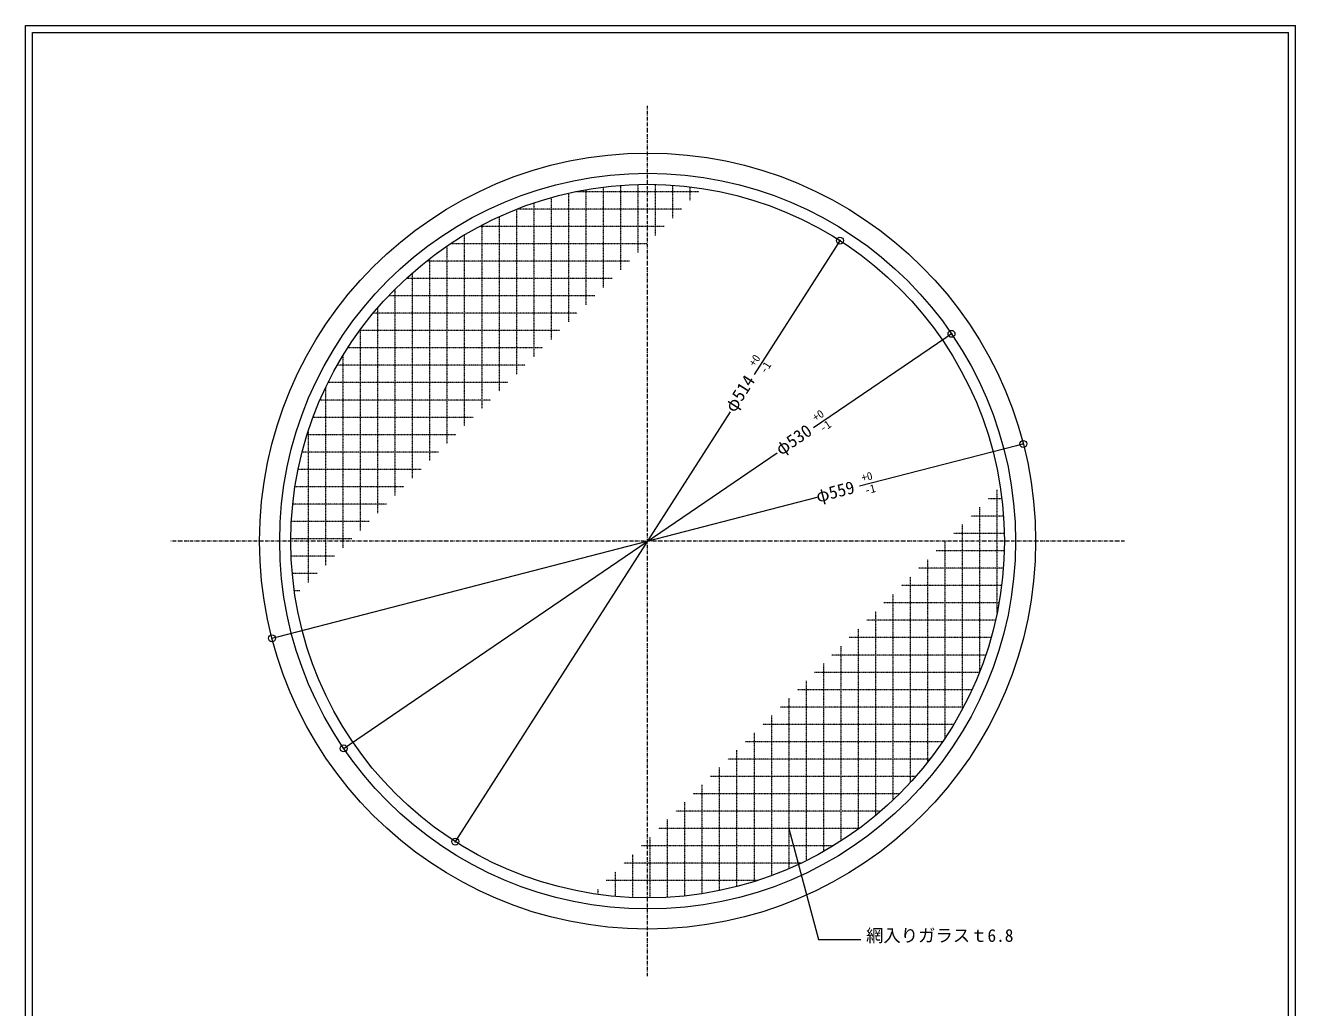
# Model space of a CAD drawing. Units: millimetres on the paper. Extents: x -1529 to 2837, y -708 to 4619.
# Drawn here: x -458 to 457, y 0 to 707 of the extents above; entities that cross this region are included whole.
import ezdxf
from ezdxf.enums import TextEntityAlignment as Align

# ---------------------------------------------------------------- set-up
doc = ezdxf.new("R2010")
doc.units = ezdxf.units.MM
doc.header["$PDMODE"] = 32
doc.header["$PDSIZE"] = 0.5
doc.linetypes.add('USER1', pattern=[4.16656, 2.5, -0.83312, 0.27772, -0.55572])
doc.linetypes.add('USER2', pattern=[0.393701, 0.15748, -0.23622])
doc.layers.add('0-0_0', color=5, linetype='USER2', lineweight=18)
doc.layers.add('0-D_13', color=7, linetype='Continuous', lineweight=18)
doc.layers.add('0-1_DEFPOINTS', color=7, linetype='Continuous')
doc.layers.add('0-F___', color=4, linetype='Continuous')
doc.styles.add('ＭＳ ゴシック', font='')
doc.styles.get('ＭＳ ゴシック').set_extended_font_data('MS Gothic')

# ---------------------------------------------------------------- blocks, each defined once
blk = doc.blocks.new('_Origin')
at = {"layer": '0-0_0', "color": 7, "linetype": 'Continuous', "lineweight": 9}
blk.add_line((0, 0), (-1, 0), dxfattribs=at)
blk.add_circle((0, 0), 0.5, dxfattribs=at)
blk = doc.blocks.new('D3')
at = {"layer": '0-0_0', "color": 7, "linetype": 'Continuous', "lineweight": 9}
for p, q in [((40183.8, -5782.621), (40124.722, -5874.963)), ((39912.187, -6207.171), (40107.596, -5901.733))]:
    blk.add_line(p, q, dxfattribs=at)
at = {"layer": '0-1_DEFPOINTS'}
for p in [(40186.494, -5778.409), (39909.492, -6211.382)]:
    blk.add_point(p, dxfattribs=at)
at = {"layer": '0-0_0', "xscale": 5, "yscale": 5}
for p, rotation in [((40186.494, -5778.409), 57.39023), ((39909.492, -6211.382), 237.39023)]:
    blk.add_blockref('_Origin', p, dxfattribs=dict(at, rotation=rotation))
at = {"layer": '0-0_0', "color": 7, "style": 'ＭＳ ゴシック'}
blk.add_text('φ514', height=9.164, rotation=57.39, dxfattribs=at).set_placement((40112.943, -5904.383), align=Align.BOTTOM_LEFT)
blk = doc.blocks.new('D4')
at = {"layer": '0-0_0', "color": 7, "linetype": 'Continuous', "lineweight": 9}
for p, q in [((40262.789, -5848.393), (40167.594, -5913.321)), ((39833.198, -6141.398), (40141.393, -5931.192))]:
    blk.add_line(p, q, dxfattribs=at)
at = {"layer": '0-1_DEFPOINTS'}
for p in [(40266.919, -5845.576), (39829.067, -6144.216)]:
    blk.add_point(p, dxfattribs=at)
at = {"layer": '0-0_0', "xscale": 5, "yscale": 5}
for p, rotation in [((40266.919, -5845.576), 34.2962), ((39829.067, -6144.216), 214.2962)]:
    blk.add_blockref('_Origin', p, dxfattribs=dict(at, rotation=rotation))
at = {"layer": '0-0_0', "color": 7, "style": 'ＭＳ ゴシック'}
blk.add_text('φ530', height=9.164, rotation=34.296, dxfattribs=at).set_placement((40145.602, -5935.816), align=Align.BOTTOM_LEFT)
blk = doc.blocks.new('D5')
at = {"layer": '0-0_0', "color": 7, "linetype": 'Continuous', "lineweight": 9}
for p, q in [((40313.752, -5926.175), (40200.573, -5955.441)), ((39782.235, -6063.616), (40170.175, -5963.302))]:
    blk.add_line(p, q, dxfattribs=at)
at = {"layer": '0-1_DEFPOINTS'}
for p in [(40318.593, -5924.924), (39777.394, -6064.868)]:
    blk.add_point(p, dxfattribs=at)
at = {"layer": '0-0_0', "xscale": 5, "yscale": 5}
for p, rotation in [((40318.593, -5924.924), 14.49811), ((39777.394, -6064.868), 194.49811)]:
    blk.add_blockref('_Origin', p, dxfattribs=dict(at, rotation=rotation))
at = {"layer": '0-0_0', "color": 7, "style": 'ＭＳ ゴシック'}
blk.add_text('φ559', height=9.164, rotation=14.498, dxfattribs=at).set_placement((40171.284, -5969.857), align=Align.BOTTOM_LEFT)

msp = doc.modelspace()

# ---------------------------------------------------------------- linework, layer by layer
at = {"layer": '0-0_0', "color": 1, "linetype": 'USER1'}
for p, q in [((-9.637, 22.48), (-9.637, 649.341)), ((333.905, 335.91), (-353.18, 335.91))]:
    msp.add_line(p, q, dxfattribs=at)
at = {"layer": '0-0_0'}
for p, q in [((-66.682, 586.5), (-66.682, 493.648)), ((27.219, 587.549), (-61.86, 587.549)), ((-54.182, 589.021), (-54.182, 506.148)), ((-41.682, 590.905), (-41.682, 518.648)), ((-29.182, 592.166), (-29.182, 531.148)), ((-16.682, 592.814), (-16.682, 543.648)), ((-4.182, 592.852), (-4.182, 556.148)), ((8.318, 592.282), (8.318, 568.648)), ((20.818, 591.099), (20.818, 581.148)), ((-91.682, 579.463), (-91.682, 468.648)), ((-79.182, 583.322), (-79.182, 481.148)), ((-116.682, 569.557), (-116.682, 443.648)), ((-104.182, 574.888), (-104.182, 456.148)), ((14.719, 575.049), (-103.775, 575.049)), ((2.219, 562.549), (-130.816, 562.549)), ((-129.182, 563.415), (-129.182, 431.148)), ((-10.281, 550.049), (-151.743, 550.049)), ((-141.682, 556.395), (-141.682, 418.648)), ((-154.182, 548.41), (-154.182, 406.148)), ((-22.781, 537.549), (-168.983, 537.549)), ((-166.682, 539.346), (-166.682, 393.648)), ((-35.281, 525.049), (-183.637, 525.049)), ((-179.182, 529.052), (-179.182, 381.148)), ((-47.781, 512.549), (-196.314, 512.549)), ((-191.682, 517.319), (-191.682, 368.648)), ((-204.182, 503.844), (-204.182, 356.148)), ((-60.281, 500.049), (-207.394, 500.049)), ((-72.781, 487.549), (-217.134, 487.549)), ((-216.682, 488.166), (-216.682, 343.648)), ((-229.182, 469.512), (-229.182, 331.148)), ((-85.281, 475.049), (-225.715, 475.049)), ((-97.781, 462.549), (-233.271, 462.549)), ((-110.281, 450.049), (-239.901, 450.049)), ((-241.682, 446.385), (-241.682, 318.648)), ((-122.781, 437.549), (-245.686, 437.549)), ((-135.281, 425.049), (-250.684, 425.049)), ((-147.781, 412.549), (-254.945, 412.549)), ((-254.182, 414.95), (-254.182, 306.148)), ((-160.281, 400.049), (-258.506, 400.049)), ((-172.781, 387.549), (-261.396, 387.549)), ((-185.281, 375.049), (-263.64, 375.049)), ((245.552, 366.366), (235.601, 366.366)), ((242.001, 372.767), (242.001, 283.687)), ((-197.781, 362.549), (-265.253, 362.549)), ((229.501, 360.267), (229.501, 241.772)), ((-210.281, 350.049), (-266.248, 350.049)), ((217.001, 347.767), (217.001, 214.732)), ((246.734, 353.866), (223.101, 353.866)), ((247.305, 341.366), (210.601, 341.366)), ((-222.781, 337.549), (-266.632, 337.549)), ((204.501, 335.267), (204.501, 193.805)), ((-235.281, 325.049), (-266.408, 325.049)), ((192.001, 322.767), (192.001, 176.565)), ((247.266, 328.866), (198.101, 328.866)), ((-247.781, 312.549), (-265.573, 312.549)), ((246.618, 316.366), (185.601, 316.366)), ((245.357, 303.866), (173.101, 303.866)), ((179.501, 310.267), (179.501, 161.911)), ((-260.281, 300.049), (-264.123, 300.049)), ((167.001, 297.767), (167.001, 149.234)), ((154.501, 285.267), (154.501, 138.154)), ((243.473, 291.366), (160.601, 291.366)), ((240.952, 278.866), (148.101, 278.866)), ((237.774, 266.366), (135.601, 266.366)), ((142.001, 272.767), (142.001, 128.414)), ((129.501, 260.267), (129.501, 119.833)), ((117.001, 247.767), (117.001, 112.277)), ((233.915, 253.866), (123.101, 253.866)), ((229.34, 241.366), (110.601, 241.366)), ((224.009, 228.866), (98.101, 228.866)), ((104.501, 235.267), (104.501, 105.646)), ((92.001, 222.767), (92.001, 99.862)), ((217.867, 216.366), (85.601, 216.366)), ((210.847, 203.866), (73.101, 203.866)), ((79.501, 210.267), (79.501, 94.864)), ((67.001, 197.767), (67.001, 90.603)), ((54.501, 185.267), (54.501, 87.042)), ((202.862, 191.366), (60.601, 191.366)), ((193.798, 178.866), (48.101, 178.866)), ((183.505, 166.366), (35.601, 166.366)), ((42.001, 172.767), (42.001, 84.152)), ((29.501, 160.267), (29.501, 81.908)), ((17.001, 147.767), (17.001, 80.295)), ((171.771, 153.866), (23.101, 153.866)), ((158.296, 141.366), (10.601, 141.366)), ((142.618, 128.866), (-1.899, 128.866)), ((4.501, 135.267), (4.501, 79.3)), ((-7.999, 122.767), (-7.999, 78.916)), ((-20.499, 110.267), (-20.499, 79.14)), ((123.964, 116.366), (-14.399, 116.366)), ((100.837, 103.866), (-26.899, 103.866)), ((-32.999, 97.767), (-32.999, 79.974)), ((-45.499, 85.267), (-45.499, 81.425)), ((69.402, 91.366), (-39.399, 91.366))]:
    msp.add_line(p, q, dxfattribs=at)
at = {"layer": '0-0_0', "color": 4, "linetype": 'Continuous'}
msp.add_lwpolyline([(92.001, 128.866), (113.439, 48.856), (144.037, 48.856)], dxfattribs=at)
for radius in [279.5, 265, 257]:
    msp.add_circle((-9.637, 335.91), radius, dxfattribs=at)
at = {"layer": '0-D_13'}
for p, q in [((-457.858, -707.615), (-457.858, 707.385)), ((-457.858, 707.385), (457.142, 707.385)), ((457.142, -707.615), (457.142, 707.385)), ((-452.858, -702.615), (-452.858, 702.385)), ((-452.858, 702.385), (452.142, 702.385)), ((452.142, -702.615), (452.142, 702.385))]:
    msp.add_line(p, q, dxfattribs=at)

# ---------------------------------------------------------------- block references
at = {"layer": '0-0_0'}
for name in ['D3', 'D4', 'D5']:
    msp.add_blockref(name, (-40057.631, 6330.806), dxfattribs=at)

# ---------------------------------------------------------------- texts
at = {"layer": '0-F___', "color": 7, "style": 'ＭＳ ゴシック'}
for s, rotation, p in [('+0', 57, (69.137, 460.195)), ('-1', 57, (76.906, 455.15)), ('+0', 34, (112.483, 420.303)), ('-1', 34, (117.663, 412.624)), ('+0', 14, (145.578, 376.772)), ('-1', 14, (147.819, 367.784))]:
    msp.add_text(s, height=5.865, rotation=rotation, dxfattribs=at).set_placement(p, align=Align.BOTTOM_LEFT)
msp.add_text('網入りガラスｔ6.8', height=9.164, dxfattribs=at).set_placement((147.694, 44.503), align=Align.BOTTOM_LEFT)

doc.saveas('drawing.dxf')
